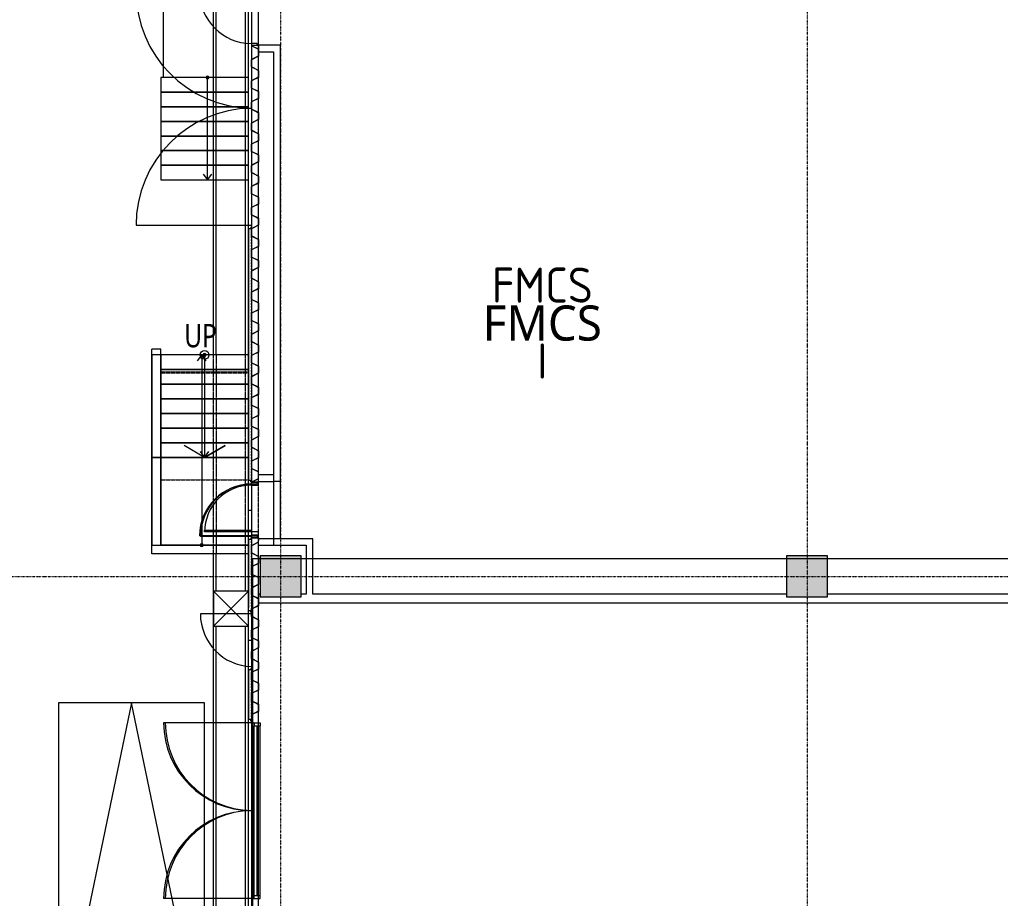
# Model space of a CAD drawing. Extents: x -76427 to 292734, y -42117 to 131250.
# Drawn here: x -4463 to 12304, y 9500 to 24513 of the extents above; entities that cross this region are included whole.
import ezdxf
from ezdxf.enums import TextEntityAlignment as Align

# ---------------------------------------------------------------- set-up
doc = ezdxf.new("R2010")
doc.units = 0
doc.header["$LTSCALE"] = 10
for name, pattern in [('H12PL1$0$DOTK1', [0.01, 0.005, -0.005]), ('H12PL1$0$HIDDEN', [0.4, 0.3, -0.1]), ('H12PL1$0$JJP_三點線', [0.9, 0.3, -0.15, 0, -0.15, 0, -0.15, 0, -0.15]), ('H12PL1$0$JJP_虛線(退縮線、投影線、地下室範圍、非屬本工程、圖面分區)', [0.45, 0.3, -0.15]), ('XFM7P10ICA$0$H12PL1$0$HIDDEN', [0.4, 0.3, -0.1]), ('XFM7P10ICA$0$H12PL1$0$JJP_三點線', [0.9, 0.3, -0.15, 0, -0.15, 0, -0.15, 0, -0.15]), ('XFM7P10ICA$0$H12PL1$0$JJP_虛線(退縮線、投影線、地下室範圍、非屬本工程、圖面分區)', [0.45, 0.3, -0.15])]:
    doc.linetypes.add(name, pattern=pattern)
for name, color, linetype in [('H12PL1$0$A-STRS', 252, 'Continuous'), ('H12PL1$0$A-TEXT', 252, 'Continuous'), ('H12PL1$0$A-WALL-EX', 252, 'Continuous'), ('H12PL1$0$A-WALL-IN', 252, 'Continuous'), ('H12PL1$0$A-ZONE', 252, 'Continuous'), ('H12PL1$0$Door', 252, 'Continuous'), ('H12PL1$0$L10_14_HYOKI', 252, 'Continuous'), ('H12PL1$0$L10_14_PKG', 252, 'Continuous'), ('H12PL1$0$L10_14_SIAGE2', 252, 'Continuous'), ('H12PL1$0$L10_14_SUGATA3', 252, 'Continuous'), ('H12PL1$0$L10_14_SUGATA4', 252, 'Continuous'), ('H12PL1$0$L10_14_SUGATAD', 252, 'Continuous'), ('H12PL1$0$L10_14_TATEGU1', 252, 'Continuous'), ('H12PL1$0$L10_14_TATEGU3', 252, 'Continuous'), ('H12PL1$0$S-COL', 252, 'Continuous'), ('H12PL1$0$S-GRID', 252, 'Continuous'), ('H12PL1$0$S-SLAB-SHOW', 252, 'Continuous'), ('H12PL1$0$Window', 252, 'Continuous'), ('XFM7P10ICA$0$H12PL1$0$A-STRS', 252, 'Continuous'), ('XFM7P10ICA$0$H12PL1$0$A-TEXT-修改說明', 252, 'Continuous'), ('XFM7P10ICA$0$H12PL1$0$A-WALL-EX', 252, 'Continuous'), ('XFM7P10ICA$0$H12PL1$0$A-WALL-IN', 252, 'Continuous'), ('XFM7P10ICA$0$H12PL1$0$A-ZONE', 252, 'Continuous'), ('XFM7P10ICA$0$H12PL1$0$Door', 252, 'Continuous'), ('XFM7P10ICA$0$H12PL1$0$Hattch', 252, 'Continuous'), ('XFM7P10ICA$0$H12PL1$0$L-ROAD', 252, 'Continuous'), ('XFM7P10ICA$0$H12PL1$0$S-COL', 252, 'Continuous'), ('XFM7P10ICA$0$H12PL1$0$S-FNDN', 252, 'Continuous'), ('XFM7P10ICA$0$H12PL1$0$S-GRID', 252, 'Continuous'), ('XFM7P10ICA$0$H12PL1$0$Window', 252, 'Continuous')]:
    doc.layers.add(name, color=color, linetype=linetype)
doc.styles.add('H12PL1$0$Standard', font='', dxfattribs={"width": 0.8})
doc.styles.add('XFM7P10ICA$0$H12PL1$0$Standard', font='isocp.shx', dxfattribs={"bigfont": 'chineset.shx'})
doc.styles.get('H12PL1$0$Standard').set_extended_font_data('Microsoft JhengHei')

# ---------------------------------------------------------------- blocks, each defined once
blk = doc.blocks.new('XFM7P10ICA$0$H12PL1')
at = {"layer": 'XFM7P10ICA$0$H12PL1$0$Hattch', "linetype": 'Continuous', "lineweight": 0}
for points in [[(-350, 14650), (350, 14650), (350, 15350), (-350, 15350)], [(8650, 14650), (9350, 14650), (9350, 15350), (8650, 15350)]]:
    blk.add_hatch(color=256, dxfattribs=at).paths.add_polyline_path(points)
at = {"layer": 'XFM7P10ICA$0$H12PL1$0$A-STRS', "lineweight": 0}
for p, q in [((-550, 23524.5), (-2050, 23524.5)), ((-2050, 23524.5), (-2050, 21774.5)), ((-550, 23524.5), (-2050, 23524.5)), ((-2050, 23524.5), (-2050, 23274.5)), ((-1250, 23274.5), (-1250, 23524.5)), ((-550, 21774.5), (-550, 23524.5)), ((-550, 23274.5), (-550, 23524.5)), ((-550, 23274.5), (-2050, 23274.5)), ((-2050, 23274.5), (-2050, 23024.5)), ((-2050, 23274.5), (-550, 23274.5)), ((-1250, 22024.5), (-1250, 23274.5)), ((-550, 23024.5), (-550, 23274.5)), ((-550, 23024.5), (-2050, 23024.5)), ((-2050, 23024.5), (-2050, 22774.5)), ((-2050, 23024.5), (-550, 23024.5)), ((-550, 22774.5), (-550, 23024.5)), ((-550, 22774.5), (-2050, 22774.5)), ((-2050, 22774.5), (-2050, 22524.5)), ((-2050, 22774.5), (-550, 22774.5)), ((-550, 22524.5), (-550, 22774.5)), ((-550, 22524.5), (-2050, 22524.5)), ((-2050, 22524.5), (-2050, 22274.5)), ((-2050, 22524.5), (-550, 22524.5)), ((-550, 22274.5), (-550, 22524.5)), ((-550, 22274.5), (-2050, 22274.5)), ((-2050, 22274.5), (-2050, 22024.5)), ((-2050, 22274.5), (-550, 22274.5)), ((-550, 22024.5), (-550, 22274.5)), ((-550, 22024.5), (-2050, 22024.5)), ((-2050, 22024.5), (-2050, 21774.5)), ((-2050, 22024.5), (-550, 22024.5)), ((-1250, 21774.5), (-1250, 22024.5)), ((-550, 21774.5), (-550, 22024.5)), ((-1325, 21874.5), (-1250, 21774.5)), ((-1250, 21774.5), (-1175, 21874.5)), ((-2050, 21774.5), (-550, 21774.5)), ((-2050, 21774.5), (-550, 21774.5)), ((-2200, 18785), (-2200, 17035)), ((-2050, 18785), (-2200, 18785)), ((-2050, 17035), (-2050, 18785)), ((-550, 18785), (-2050, 18785)), ((-2050, 18785), (-2050, 17035)), ((-550, 18785), (-2050, 18785)), ((-2050, 18785), (-2050, 18535)), ((-1350, 18785), (-1425, 18685)), ((-1350, 18785), (-1350, 18535)), ((-1275, 18685), (-1350, 18785)), ((-550, 17035), (-550, 18785)), ((-550, 18535), (-550, 18785)), ((-2050, 18535), (-550, 18535)), ((-550, 18535), (-2050, 18535)), ((-2050, 18535), (-2050, 18285)), ((-1350, 18535), (-1350, 17035)), ((-550, 18285), (-550, 18535)), ((-2050, 18285), (-550, 18285)), ((-550, 18285), (-2050, 18285)), ((-2050, 18285), (-2050, 18035)), ((-550, 18035), (-550, 18285)), ((-2050, 18035), (-550, 18035)), ((-550, 18035), (-2050, 18035)), ((-2050, 18035), (-2050, 17785)), ((-550, 17785), (-550, 18035)), ((-2050, 17785), (-550, 17785)), ((-550, 17785), (-2050, 17785)), ((-2050, 17785), (-2050, 17535)), ((-550, 17535), (-550, 17785)), ((-2050, 17535), (-550, 17535)), ((-550, 17535), (-2050, 17535)), ((-2050, 17535), (-2050, 17285)), ((-550, 17285), (-550, 17535)), ((-2050, 17285), (-550, 17285)), ((-550, 17285), (-2050, 17285)), ((-2050, 17285), (-2050, 17035)), ((-550, 17035), (-550, 17285)), ((-2200, 17035), (-2050, 17035)), ((-2200, 17035), (-2200, 15535)), ((-2050, 17035), (-2200, 17035)), ((-2050, 15535), (-2050, 17035)), ((-2050, 17035), (-2050, 16652.66)), ((-2050, 17035), (-550, 17035)), ((-550, 17035), (-2050, 17035)), ((-2050, 17035), (-2050, 15535)), ((-1350, 17035), (-1350, 15535)), ((-550, 16652.66), (-550, 17035)), ((-550, 15535), (-550, 17035)), ((-2200, 15535), (-2050, 15535)), ((-2050, 15535), (-550, 15535))]:
    blk.add_line(p, q, dxfattribs=at)
at = {"layer": 'XFM7P10ICA$0$H12PL1$0$A-STRS', "linetype": 'XFM7P10ICA$0$H12PL1$0$JJP_虛線(退縮線、投影線、地下室範圍、非屬本工程、圖面分區)', "lineweight": 0}
for p, q in [((-2050, 18476.19), (-550, 18476.19)), ((-2050, 16652.66), (-550, 16652.66))]:
    blk.add_line(p, q, dxfattribs=at)
at = {"layer": 'XFM7P10ICA$0$H12PL1$0$A-STRS', "lineweight": 0, "flags": 128}
for points in [[(-1275, 23524.5, 1), (-1225, 23524.5, 1)], [(-1325, 15535, 1), (-1375, 15535, 1)]]:
    blk.add_lwpolyline(points, format="xyb", close=True, dxfattribs=at)
at = {"layer": 'XFM7P10ICA$0$H12PL1$0$A-TEXT-修改說明', "lineweight": 0}
blk.add_lwpolyline([(-2000, 23524.5), (-2000, 25024.5), (-500, 25024.5)], dxfattribs=at)
at = {"layer": 'XFM7P10ICA$0$H12PL1$0$A-WALL-EX', "linetype": 'XFM7P10ICA$0$H12PL1$0$JJP_虛線(退縮線、投影線、地下室範圍、非屬本工程、圖面分區)', "lineweight": 0}
blk.add_line((-500, 82879.97), (-500, -2529.97), dxfattribs=at)
at = {"layer": 'XFM7P10ICA$0$H12PL1$0$A-WALL-EX', "lineweight": 0}
for p, q in [((-500, 24074.5), (-500, 24031.5)), ((-500, 24074.5), (-400, 24074.5)), ((-400, 24074.5), (-380, 24074.5)), ((-380, 24074.5), (-380, 24031.5)), ((-500, 16610), (-500, 16653)), ((-500, 16610), (-400, 16610)), ((-400, 16610), (-380, 16610)), ((-380, 16610), (-380, 16653)), ((-500, 15660), (-500, 15617)), ((-500, 15660), (-400, 15660)), ((-400, 15660), (-380, 15660)), ((-380, 15660), (-380, 15617)), ((-500, 12500), (-500, 9500)), ((-380, 9500), (-380, 12500))]:
    blk.add_line(p, q, dxfattribs=at)
at = {"layer": 'XFM7P10ICA$0$H12PL1$0$A-WALL-EX', "linetype": 'XFM7P10ICA$0$H12PL1$0$JJP_虛線(退縮線、投影線、地下室範圍、非屬本工程、圖面分區)', "lineweight": 0, "flags": 128}
for points in [[(-500.03, 83000), (-500.03, -2650)], [(-380, -2529.97), (-380, 82879.97)]]:
    blk.add_lwpolyline(points, dxfattribs=at)
at = {"layer": 'XFM7P10ICA$0$H12PL1$0$A-WALL-EX', "lineweight": 0, "flags": 128}
for points in [[(-500, 24074.5), (-500, 16610)], [(-380, 16610), (-380, 24074.5)], [(-500, 15660), (-500, 12500)], [(-380, 12500), (-380, 15660)], [(-380, -380), (-380, 9500)]]:
    blk.add_lwpolyline(points, dxfattribs=at)
at = {"layer": 'XFM7P10ICA$0$H12PL1$0$A-WALL-IN', "lineweight": 0}
blk.add_line((-380, 24074.5), (-380, 23961.5), dxfattribs=at)
at = {"layer": 'XFM7P10ICA$0$H12PL1$0$A-WALL-IN', "lineweight": 0, "flags": 128}
for points in [[(-125, 24074.5), (-380, 24074.5)], [(0, 24074.5), (-125, 24074.5)], [(0, 15645), (0, 24074.5)], [(-380, 23961.5), (-125, 23961.5)], [(-125, 23961.5), (-125, 15532)], [(437.5, 15645), (0, 15645)], [(550.5, 15532), (550.5, 15645)], [(-125, 15532), (0, 15532)], [(0, 15532), (437.5, 15532)], [(437.5, 15532), (437.5, 14700)], [(550.5, 14700), (550.5, 15532)], [(-350, 14700), (-380.5, 14700)], [(-380.5, 14700), (-380.5, 14550)], [(437.5, 14700), (350, 14700)], [(8650, 14700), (550.5, 14700)], [(17650, 14700), (9350, 14700)], [(-380.5, 14550), (18300, 14550)]]:
    blk.add_lwpolyline(points, dxfattribs=at)
at = {"layer": 'XFM7P10ICA$0$H12PL1$0$Door', "lineweight": 0}
for p, q in [((-400, 24106.5), (-500, 24106.5)), ((-500, 24106.5), (-500, 24074.5)), ((-500, 24074.5), (-400, 24074.5)), ((-500, 24074.5), (-400, 24074.5)), ((-500, 24074.5), (-400, 24074.5)), ((-500, 24074.5), (-500, 24031.5)), ((-500, 24074.5), (-500, 24031.5)), ((-400, 24074.5), (-400, 24106.5)), ((-400, 24074.5), (-380, 24074.5)), ((-400, 24074.5), (-380, 24074.5)), ((-380, 24074.5), (-380, 24031.5)), ((-380, 24074.5), (-380, 24031.5)), ((-500, 16610), (-500, 16653)), ((-500, 16610), (-500, 16653)), ((-500, 16578), (-500, 16610)), ((-500, 16610), (-400, 16610)), ((-500, 16610), (-400, 16610)), ((-500, 16610), (-400, 16610)), ((-400, 16610), (-400, 16578)), ((-400, 16610), (-380, 16610)), ((-400, 16610), (-380, 16610)), ((-380, 16610), (-380, 16653)), ((-380, 16610), (-380, 16653)), ((-400, 16578), (-500, 16578)), ((-500, 15692), (-1386, 15692)), ((-500, 15660), (-500, 15692)), ((-500, 15692), (-400, 15692)), ((-400, 15660), (-500, 15660)), ((-500, 15660), (-400, 15660)), ((-500, 15660), (-400, 15660)), ((-500, 15660), (-500, 15617)), ((-500, 15660), (-500, 15617)), ((-400, 15692), (-400, 15660)), ((-400, 15660), (-380, 15660)), ((-400, 15660), (-380, 15660)), ((-380, 15660), (-380, 15617)), ((-380, 15660), (-380, 15617)), ((-500, 12500), (-2000, 12500)), ((-500, 12500), (-385, 12500)), ((-500, 12500), (-385, 12500)), ((-385, 12500), (-380, 12500)), ((-500, 9500), (-2000, 9500)), ((-500, 9500), (-385, 9500)), ((-500, 9500), (-385, 9500)), ((-385, 9500), (-380, 9500))]:
    blk.add_line(p, q, dxfattribs=at)
for centre, radius, start, end in [((-500, 24992.5), 886, 180, 270), ((-500, 15692), 886, 90, 180), ((-500, 12500), 1500, 180, 270), ((-500, 9500), 1500, 90, 180)]:
    blk.add_arc(centre, radius, start, end, dxfattribs=at)
at = {"layer": 'XFM7P10ICA$0$H12PL1$0$Hattch', "lineweight": 0}
for p, q in [((-381.68, 24006.65), (-500, 24065.81)), ((-498.32, 24074.5), (-498.32, 24066.85)), ((-380, 24007.69), (-498.32, 24066.85)), ((-381.68, 24006.65), (-381.68, 23888.73)), ((-380, 24007.69), (-380, 23887.69)), ((-381.68, 23888.73), (-500, 23829.57)), ((-500, 23704.77), (-500, 23828.53)), ((-380, 23887.69), (-498.32, 23828.53)), ((-498.32, 23827.49), (-498.32, 23705.81)), ((-381.68, 23645.61), (-500, 23704.77)), ((-380, 23646.65), (-498.32, 23705.81)), ((-381.68, 23645.61), (-381.68, 23527.69)), ((-380, 23646.65), (-380, 23526.65)), ((-381.68, 23527.69), (-500, 23468.53)), ((-380, 23526.65), (-498.32, 23467.49)), ((-500, 23343.73), (-500, 23467.49)), ((-381.68, 23284.57), (-500, 23343.73)), ((-498.32, 23466.45), (-498.32, 23344.77)), ((-380, 23285.61), (-498.32, 23344.77)), ((-381.68, 23166.65), (-500, 23107.49)), ((-380, 23165.61), (-498.32, 23106.45)), ((-381.68, 23284.57), (-381.68, 23166.65)), ((-380, 23285.61), (-380, 23165.61)), ((-500, 22982.69), (-500, 23106.45)), ((-381.68, 22923.53), (-500, 22982.69)), ((-498.32, 23105.41), (-498.32, 22983.73)), ((-380, 22924.57), (-498.32, 22983.73)), ((-381.68, 22805.61), (-500, 22746.45)), ((-380, 22804.57), (-498.32, 22745.41)), ((-381.68, 22923.53), (-381.68, 22805.61)), ((-380, 22924.57), (-380, 22804.57)), ((-500, 22621.66), (-500, 22745.41)), ((-498.32, 22744.37), (-498.32, 22622.69)), ((-381.68, 22562.5), (-500, 22621.66)), ((-380, 22563.53), (-498.32, 22622.69)), ((-381.68, 22562.5), (-381.68, 22444.57)), ((-380, 22563.53), (-380, 22443.53)), ((-381.68, 22444.57), (-500, 22385.41)), ((-500, 22260.62), (-500, 22384.37)), ((-380, 22443.53), (-498.32, 22384.37)), ((-498.32, 22383.34), (-498.32, 22261.66)), ((-381.68, 22201.46), (-500, 22260.62)), ((-380, 22202.5), (-498.32, 22261.66)), ((-381.68, 22201.46), (-381.68, 22083.53)), ((-380, 22202.5), (-380, 22082.5)), ((-381.68, 22083.53), (-500, 22024.37)), ((-500, 21899.58), (-500, 22023.34)), ((-380, 22082.5), (-498.32, 22023.34)), ((-498.32, 22022.3), (-498.32, 21900.62)), ((-381.68, 21840.42), (-500, 21899.58)), ((-380, 21841.46), (-498.32, 21900.62)), ((-381.68, 21840.42), (-381.68, 21722.5)), ((-380, 21841.46), (-380, 21721.46)), ((-381.68, 21722.5), (-500, 21663.34)), ((-500, 21538.54), (-500, 21662.3)), ((-380, 21721.46), (-498.32, 21662.3)), ((-498.32, 21661.26), (-498.32, 21539.58)), ((-381.68, 21479.38), (-500, 21538.54)), ((-380, 21480.42), (-498.32, 21539.58)), ((-381.68, 21479.38), (-381.68, 21361.46)), ((-380, 21480.42), (-380, 21360.42)), ((-381.68, 21361.46), (-500, 21302.3)), ((-500, 21177.5), (-500, 21301.26)), ((-380, 21360.42), (-498.32, 21301.26)), ((-498.32, 21300.22), (-498.32, 21178.54)), ((-381.68, 21118.34), (-500, 21177.5)), ((-380, 21119.38), (-498.32, 21178.54)), ((-381.68, 21000.42), (-500, 20941.26)), ((-380, 20999.38), (-498.32, 20940.22)), ((-381.68, 21118.34), (-381.68, 21000.42)), ((-380, 21119.38), (-380, 20999.38)), ((-500, 20816.46), (-500, 20940.22)), ((-381.68, 20757.3), (-500, 20816.46)), ((-498.32, 20939.18), (-498.32, 20817.5)), ((-380, 20758.34), (-498.32, 20817.5)), ((-381.68, 20639.38), (-500, 20580.22)), ((-380, 20638.34), (-498.32, 20579.18)), ((-381.68, 20757.3), (-381.68, 20639.38)), ((-380, 20758.34), (-380, 20638.34)), ((-500, 20455.43), (-500, 20579.18)), ((-498.32, 20578.14), (-498.32, 20456.46)), ((-380, 20397.3), (-498.32, 20456.46)), ((-381.68, 20396.27), (-500, 20455.43)), ((-381.68, 20396.27), (-381.68, 20278.34)), ((-380, 20397.3), (-380, 20277.3)), ((-381.68, 20278.34), (-500, 20219.18)), ((-500, 20094.39), (-500, 20218.14)), ((-380, 20277.3), (-498.32, 20218.14)), ((-498.32, 20217.11), (-498.32, 20095.43)), ((-381.68, 20035.23), (-500, 20094.39)), ((-380, 20036.27), (-498.32, 20095.43)), ((-381.68, 20035.23), (-381.68, 19917.3)), ((-380, 20036.27), (-380, 19916.27)), ((-381.68, 19917.3), (-500, 19858.14)), ((-500, 19733.35), (-500, 19857.11)), ((-380, 19916.27), (-498.32, 19857.11)), ((-498.32, 19856.07), (-498.32, 19734.39)), ((-381.68, 19674.19), (-500, 19733.35)), ((-380, 19675.23), (-498.32, 19734.39)), ((-381.68, 19674.19), (-381.68, 19556.27)), ((-380, 19675.23), (-380, 19555.23)), ((-381.68, 19556.27), (-500, 19497.11)), ((-500, 19372.31), (-500, 19496.07)), ((-380, 19555.23), (-498.32, 19496.07)), ((-498.32, 19495.03), (-498.32, 19373.35)), ((-381.68, 19313.15), (-500, 19372.31)), ((-380, 19314.19), (-498.32, 19373.35)), ((-381.68, 19313.15), (-381.68, 19195.23)), ((-380, 19314.19), (-380, 19194.19)), ((-381.68, 19195.23), (-500, 19136.07)), ((-500, 19011.27), (-500, 19135.03)), ((-380, 19194.19), (-498.32, 19135.03)), ((-498.32, 19133.99), (-498.32, 19012.31)), ((-381.68, 18952.11), (-500, 19011.27)), ((-380, 18953.15), (-498.32, 19012.31)), ((-381.68, 18952.11), (-381.68, 18834.19)), ((-380, 18953.15), (-380, 18833.15)), ((-381.68, 18834.19), (-500, 18775.03)), ((-380, 18833.15), (-498.32, 18773.99)), ((-500, 18650.23), (-500, 18773.99)), ((-381.68, 18591.07), (-500, 18650.23)), ((-498.32, 18772.95), (-498.32, 18651.27)), ((-380, 18592.11), (-498.32, 18651.27)), ((-381.68, 18473.15), (-500, 18413.99)), ((-380, 18472.11), (-498.32, 18412.95)), ((-381.68, 18591.07), (-381.68, 18473.15)), ((-380, 18592.11), (-380, 18472.11)), ((-500, 18289.2), (-500, 18412.95)), ((-381.68, 18230.04), (-500, 18289.2)), ((-498.32, 18411.91), (-498.32, 18290.23)), ((-380, 18231.07), (-498.32, 18290.23)), ((-381.68, 18112.11), (-500, 18052.95)), ((-380, 18111.07), (-498.32, 18051.91)), ((-381.68, 18230.04), (-381.68, 18112.11)), ((-380, 18231.07), (-380, 18111.07)), ((-500, 17928.16), (-500, 18051.91)), ((-498.32, 18050.88), (-498.32, 17929.2)), ((-381.68, 17869), (-500, 17928.16)), ((-380, 17870.04), (-498.32, 17929.2)), ((-381.68, 17869), (-381.68, 17751.07)), ((-380, 17870.04), (-380, 17750.04)), ((-381.68, 17751.07), (-500, 17691.91)), ((-500, 17567.12), (-500, 17690.88)), ((-380, 17750.04), (-498.32, 17690.88)), ((-498.32, 17689.84), (-498.32, 17568.16)), ((-381.68, 17507.96), (-500, 17567.12)), ((-380, 17509), (-498.32, 17568.16)), ((-381.68, 17507.96), (-381.68, 17390.04)), ((-380, 17509), (-380, 17389)), ((-381.68, 17390.04), (-500, 17330.88)), ((-500, 17206.08), (-500, 17329.84)), ((-380, 17389), (-498.32, 17329.84)), ((-498.32, 17328.8), (-498.32, 17207.12)), ((-381.68, 17146.92), (-500, 17206.08)), ((-380, 17147.96), (-498.32, 17207.12)), ((-381.68, 17146.92), (-381.68, 17029)), ((-380, 17147.96), (-380, 17027.96)), ((-381.68, 17029), (-500, 16969.84)), ((-380, 17027.96), (-498.32, 16968.8)), ((-498.32, 16967.76), (-498.32, 16846.08)), ((-381.68, 16785.88), (-500, 16845.04)), ((-380, 16786.92), (-498.32, 16846.08)), ((-381.68, 16785.88), (-381.68, 16667.96)), ((-381.68, 16667.96), (-497.6, 16610)), ((-380, 16666.92), (-493.84, 16610)), ((-381.68, 15660), (-381.68, 15584.85)), ((-381.68, 15584.85), (-500, 15525.69)), ((-500, 15400.89), (-500, 15524.65)), ((-380, 15583.81), (-498.32, 15524.65)), ((-498.32, 15523.61), (-498.32, 15401.93)), ((-381.68, 15341.73), (-500, 15400.89)), ((-380, 15342.77), (-498.32, 15401.93)), ((-381.68, 15341.73), (-381.68, 15223.81)), ((-380, 15342.77), (-380, 15222.77)), ((-381.68, 15223.81), (-500, 15164.65)), ((-500, 15039.85), (-500, 15163.61)), ((-380, 15222.77), (-498.32, 15163.61)), ((-498.32, 15162.57), (-498.32, 15040.89)), ((-381.68, 14980.69), (-500, 15039.85)), ((-380, 14981.73), (-498.32, 15040.89)), ((-381.68, 14980.69), (-381.68, 14862.77)), ((-380, 14981.73), (-380, 14861.73)), ((-381.68, 14862.77), (-500, 14803.61)), ((-500, 14678.81), (-500, 14802.57)), ((-380, 14861.73), (-498.32, 14802.57)), ((-498.32, 14801.53), (-498.32, 14679.85)), ((-381.68, 14619.65), (-500, 14678.81)), ((-380, 14620.69), (-498.32, 14679.85)), ((-381.68, 14619.65), (-381.68, 14501.73)), ((-380, 14620.69), (-380, 14500.69)), ((-381.68, 14501.73), (-500, 14442.57)), ((-500, 14317.78), (-500, 14441.53)), ((-380, 14500.69), (-498.32, 14441.53)), ((-498.32, 14440.49), (-498.32, 14318.81)), ((-381.68, 14258.62), (-500, 14317.78)), ((-380, 14259.65), (-498.32, 14318.81)), ((-381.68, 14258.62), (-381.68, 14140.69)), ((-380, 14259.65), (-380, 14139.65)), ((-381.68, 14140.69), (-500, 14081.53)), ((-380, 14139.65), (-498.32, 14080.49)), ((-500, 13956.74), (-500, 14080.49)), ((-381.68, 13897.58), (-500, 13956.74)), ((-498.32, 14079.46), (-498.32, 13957.78)), ((-380, 13898.62), (-498.32, 13957.78)), ((-381.68, 13779.65), (-500, 13720.49)), ((-380, 13778.62), (-498.32, 13719.46)), ((-381.68, 13897.58), (-381.68, 13779.65)), ((-380, 13898.62), (-380, 13778.62)), ((-500, 13595.7), (-500, 13719.46)), ((-381.68, 13536.54), (-500, 13595.7)), ((-498.32, 13718.42), (-498.32, 13596.74)), ((-380, 13537.58), (-498.32, 13596.74)), ((-381.68, 13418.62), (-500, 13359.46)), ((-380, 13417.58), (-498.32, 13358.42)), ((-381.68, 13536.54), (-381.68, 13418.62)), ((-380, 13537.58), (-380, 13417.58)), ((-500, 13234.66), (-500, 13358.42)), ((-498.32, 13357.38), (-498.32, 13235.7)), ((-381.68, 13175.5), (-500, 13234.66)), ((-380, 13176.54), (-498.32, 13235.7)), ((-381.68, 13175.5), (-381.68, 13057.58)), ((-380, 13176.54), (-380, 13056.54)), ((-381.68, 13057.58), (-500, 12998.42)), ((-500, 12873.62), (-500, 12997.38)), ((-380, 13056.54), (-498.32, 12997.38)), ((-498.32, 12996.34), (-498.32, 12874.66)), ((-381.68, 12814.46), (-500, 12873.62)), ((-380, 12815.5), (-498.32, 12874.66)), ((-381.68, 12814.46), (-381.68, 12696.54)), ((-380, 12815.5), (-380, 12695.5)), ((-381.68, 12696.54), (-500, 12637.38)), ((-380, 12695.5), (-498.32, 12636.34)), ((-498.32, 12635.3), (-498.32, 12513.62)), ((-474.83, 12500), (-500, 12512.58)), ((-471.08, 12500), (-498.32, 12513.62)), ((-381.68, 9500), (-381.68, 9447.19))]:
    blk.add_line(p, q, dxfattribs=at)
at = {"layer": 'XFM7P10ICA$0$H12PL1$0$L-ROAD', "lineweight": 0, "flags": 128}
blk.add_lwpolyline([(250600, 106000), (18950, 106000, -0.41421356), (17450, 107500), (2450, 107500.37), (-15800, 107500.37), (-15800, 340), (-550, 340), (-550, 83050), (17450, 83050), (17450, 91750), (18050, 91750), (18050, 90550), (68100, 90550), (68100, 93810), (77100, 93810), (77100, 90550), (77400, 90550), (77400, 99500), (127200, 99500), (127200, 90500), (151200, 90500)], format="xyb", dxfattribs=at)
at = {"layer": 'XFM7P10ICA$0$H12PL1$0$S-COL', "lineweight": 0, "flags": 128}
for points in [[(-350, 14650), (350, 14650), (350, 15350), (-350, 15350)], [(8650, 14650), (9350, 14650), (9350, 15350), (8650, 15350)]]:
    blk.add_lwpolyline(points, close=True, dxfattribs=at)
at = {"layer": 'XFM7P10ICA$0$H12PL1$0$S-FNDN', "lineweight": 0, "flags": 128}
blk.add_lwpolyline([(17700, 15300), (-480.5, 15300), (-480.5, -500), (93900, -500), (93900, 74700), (17700, 74700)], close=True, dxfattribs=at)
at = {"layer": 'XFM7P10ICA$0$H12PL1$0$S-GRID', "linetype": 'XFM7P10ICA$0$H12PL1$0$JJP_三點線', "lineweight": 0}
for p, q in [((0, 128250), (0, -28000)), ((9000, 128250), (9000, -28000)), ((-29000, 15000), (289600, 15000))]:
    blk.add_line(p, q, dxfattribs=at)
at = {"layer": 'XFM7P10ICA$0$H12PL1$0$Window', "lineweight": 0}
for p, q in [((-450, 12500), (-350, 12500)), ((-450, 12500), (-450, 12450)), ((-450, 9550), (-450, 12450)), ((-450, 12450), (-350, 12450)), ((-350, 12500), (-350, 12450)), ((-350, 9550), (-350, 12450)), ((-450, 9550), (-350, 9550)), ((-450, 9500), (-450, 9550)), ((-450, 9500), (-350, 9500)), ((-350, 9500), (-350, 9550))]:
    blk.add_line(p, q, dxfattribs=at)
at = {"layer": 'XFM7P10ICA$0$H12PL1$0$Window', "linetype": 'XFM7P10ICA$0$H12PL1$0$HIDDEN', "lineweight": 0}
blk.add_line((-400, 9550), (-400, 12450), dxfattribs=at)
at = {"layer": 'XFM7P10ICA$0$H12PL1$0$A-ZONE', "style": 'XFM7P10ICA$0$H12PL1$0$Standard'}
for s, p in [('FMCS', (4472.85, 20278.17)), ('I', (4472.85, 18980.87))]:
    blk.add_text(s, height=600, dxfattribs=at).set_placement(p, align=Align.TOP_CENTER)
blk = doc.blocks.new('XFM7P10ICA')
blk.add_blockref('XFM7P10ICA$0$H12PL1', (0, 0))
blk = doc.blocks.new('H12PL1')
at = {"layer": 'H12PL1$0$A-STRS', "lineweight": 0}
for p, q in [((-2200, 18785), (-2200, 17035)), ((-2050, 18785), (-2200, 18785)), ((-2050, 17035), (-2050, 18785)), ((-2050, 18785), (-2050, 17035)), ((-550, 18785), (-2050, 18785)), ((-550, 18785), (-2050, 18785)), ((-2050, 18785), (-2050, 18535)), ((-1300, 18785), (-1300, 18535)), ((-550, 17035), (-550, 18785)), ((-550, 18535), (-550, 18785)), ((-2050, 18535), (-550, 18535)), ((-550, 18535), (-2050, 18535)), ((-2050, 18535), (-2050, 18285)), ((-1300, 18535), (-1300, 17285)), ((-550, 18285), (-550, 18535)), ((-2050, 18285), (-550, 18285)), ((-550, 18285), (-2050, 18285)), ((-2050, 18285), (-2050, 18035)), ((-550, 18035), (-550, 18285)), ((-2050, 18035), (-550, 18035)), ((-550, 18035), (-2050, 18035)), ((-2050, 18035), (-2050, 17785)), ((-550, 17785), (-550, 18035)), ((-2050, 17785), (-550, 17785)), ((-550, 17785), (-2050, 17785)), ((-2050, 17785), (-2050, 17535)), ((-550, 17535), (-550, 17785)), ((-2050, 17535), (-550, 17535)), ((-550, 17535), (-2050, 17535)), ((-2050, 17535), (-2050, 17285)), ((-550, 17285), (-550, 17535)), ((-2050, 17285), (-550, 17285)), ((-550, 17285), (-2050, 17285)), ((-2050, 17285), (-2050, 17035)), ((-1300, 17285), (-1300, 17035)), ((-550, 17035), (-550, 17285)), ((-1375, 17135), (-1300, 17035)), ((-1300, 17035), (-1225, 17135)), ((-2200, 17035), (-2050, 17035)), ((-2050, 17035), (-550, 17035)), ((-2050, 17035), (-550, 17035))]:
    blk.add_line(p, q, dxfattribs=at)
at = {"layer": 'H12PL1$0$A-STRS', "linetype": 'H12PL1$0$JJP_虛線(退縮線、投影線、地下室範圍、非屬本工程、圖面分區)', "lineweight": 0}
blk.add_line((-2050, 18495.61), (-550, 18495.61), dxfattribs=at)
at = {"layer": 'H12PL1$0$A-STRS', "lineweight": 0, "flags": 128}
blk.add_lwpolyline([(-1325, 18785, 1), (-1275, 18785, 1)], format="xyb", close=True, dxfattribs=at)
at = {"layer": 'H12PL1$0$A-WALL-EX', "linetype": 'H12PL1$0$JJP_虛線(退縮線、投影線、地下室範圍、非屬本工程、圖面分區)', "lineweight": 0}
blk.add_line((-500, 82879.97), (-500, -2529.97), dxfattribs=at)
at = {"layer": 'H12PL1$0$A-WALL-EX', "lineweight": 0}
for p, q in [((-500, 16610), (-380, 16610)), ((-500, 15710), (-380, 15710)), ((-500, 12500), (-500, 9500)), ((-380, 9500), (-380, 12500))]:
    blk.add_line(p, q, dxfattribs=at)
at = {"layer": 'H12PL1$0$A-WALL-EX', "linetype": 'H12PL1$0$JJP_虛線(退縮線、投影線、地下室範圍、非屬本工程、圖面分區)', "lineweight": 0, "flags": 128}
for points in [[(-500.03, 83000), (-500.03, -2650)], [(-380, -2529.97), (-380, 82879.97)]]:
    blk.add_lwpolyline(points, dxfattribs=at)
at = {"layer": 'H12PL1$0$A-WALL-EX', "lineweight": 0, "flags": 128}
for points in [[(-500, 30550), (-500, 16610)], [(-380, 16610), (-380, 30550)], [(-500, 15710), (-500, 12500)], [(-380, 12500), (-380, 15710)], [(-380, -380), (-380, 9500)]]:
    blk.add_lwpolyline(points, dxfattribs=at)
at = {"layer": 'H12PL1$0$A-WALL-IN', "lineweight": 0}
blk.add_line((-380, 24074.5), (-380, 23961.5), dxfattribs=at)
at = {"layer": 'H12PL1$0$A-WALL-IN', "lineweight": 0, "flags": 128}
for points in [[(-125, 24074.5), (-380, 24074.5)], [(0, 24074.5), (-125, 24074.5)], [(0, 16624.5), (0, 24074.5)], [(-380, 23961.5), (-125, 23961.5)], [(-125, 23961.5), (-125, 16737.5)], [(-125, 16737.5), (-380, 16737.5)], [(-380, 16624.5), (-380, 16737.5)], [(-380, 16624.5), (-125, 16624.5)], [(0, 16624.5), (-125, 16624.5)], [(437.5, 15645), (-380, 15645)], [(-380, 15532), (-380, 15645)], [(550.5, 15645), (437.5, 15645)], [(550.5, 14700), (550.5, 15645)], [(-380, 15532), (437.5, 15532)], [(437.5, 15532), (437.5, 14700)], [(-350, 14700), (-380.5, 14700)], [(-380.5, 14700), (-380.5, 14550)], [(437.5, 14700), (350, 14700)], [(8650, 14700), (550.5, 14700)], [(16600, 14700), (9350, 14700)], [(-380.5, 14550), (16600, 14550)]]:
    blk.add_lwpolyline(points, dxfattribs=at)
at = {"layer": 'H12PL1$0$Door', "lineweight": 0}
for p, q in [((-500, 16610), (-500, 16560)), ((-380, 16610), (-500, 16610)), ((-380, 16560), (-380, 16610)), ((-500, 16560), (-380, 16560)), ((-1300, 15760), (-1300, 15790)), ((-1300, 15790), (-500, 15790)), ((-500, 15790), (-500, 15760)), ((-500, 15760), (-1300, 15760)), ((-500, 15760), (-500, 15710)), ((-380, 15760), (-500, 15760)), ((-500, 15710), (-380, 15710)), ((-380, 15710), (-380, 15760)), ((-500, 12500), (-2000, 12500)), ((-500, 12500), (-385, 12500)), ((-500, 12500), (-385, 12500)), ((-385, 12500), (-380, 12500)), ((-500, 9500), (-2000, 9500)), ((-500, 9500), (-385, 9500)), ((-500, 9500), (-385, 9500)), ((-385, 9500), (-380, 9500))]:
    blk.add_line(p, q, dxfattribs=at)
for centre, radius, start, end in [((-500, 15760), 800, 90, 180), ((-500, 12500), 1500, 180, 270), ((-500, 9500), 1500, 90, 180)]:
    blk.add_arc(centre, radius, start, end, dxfattribs=at)
at = {"layer": 'H12PL1$0$L10_14_HYOKI', "lineweight": 0, "flags": 128}
blk.add_lwpolyline([(-1300, 18785), (-1300, 17035), (-950, 17235), (-1300, 17035), (-1650, 17235)], dxfattribs=at)
at = {"layer": 'H12PL1$0$L10_14_HYOKI', "lineweight": 0}
blk.add_circle((-1300, 18785), 75, dxfattribs=at)
at = {"layer": 'H12PL1$0$L10_14_PKG', "lineweight": 0, "flags": 128}
blk.add_lwpolyline([(-1300, 6840), (-2550, 12840), (-3800, 6840)], dxfattribs=at)
blk.add_lwpolyline([(-1300, 6840), (-1300, 12840), (-3800, 12840), (-3800, 6840)], close=True, dxfattribs=at)
at = {"layer": 'H12PL1$0$L10_14_SIAGE2', "lineweight": 0, "flags": 128}
for points in [[(-500, 20882.4), (-500, 20907.2)], [(-500, 20832.8), (-500, 20857.6)], [(-500, 20783.2), (-500, 20808)], [(-500, 20733.6), (-500, 20758.4)], [(-500, 20684), (-500, 20708.8)], [(-500, 20634.4), (-500, 20659.2)], [(-500, 20584.8), (-500, 20609.6)], [(-500, 20535.2), (-500, 20560)], [(-500, 20485.6), (-500, 20510.4)], [(-500, 20436), (-500, 20460.8)], [(-500, 20386.4), (-500, 20411.2)], [(-500, 20336.8), (-500, 20361.6)], [(-500, 20287.2), (-500, 20312)], [(-500, 20237.6), (-500, 20262.4)], [(-500, 20188), (-500, 20212.8)], [(-500, 20138.4), (-500, 20163.2)], [(-500, 20088.8), (-500, 20113.6)], [(-500, 20039.2), (-500, 20064)], [(-500, 19989.6), (-500, 20014.4)], [(-500, 19940), (-500, 19964.8)], [(-500, 19890.4), (-500, 19915.2)], [(-500, 19840.8), (-500, 19865.6)], [(-500, 19791.2), (-500, 19816)], [(-500, 19741.6), (-500, 19766.4)], [(-500, 19692), (-500, 19716.8)], [(-500, 19642.4), (-500, 19667.2)], [(-500, 19592.8), (-500, 19617.6)], [(-500, 19543.2), (-500, 19568)], [(-500, 19493.6), (-500, 19518.4)], [(-500, 19444), (-500, 19468.8)], [(-500, 19394.4), (-500, 19419.2)], [(-500, 19344.8), (-500, 19369.6)], [(-500, 19295.2), (-500, 19320)], [(-500, 19245.6), (-500, 19270.4)], [(-500, 19196), (-500, 19220.8)], [(-500, 19146.4), (-500, 19171.2)], [(-500, 19096.8), (-500, 19121.6)], [(-500, 19047.2), (-500, 19072)], [(-500, 18997.6), (-500, 19022.4)], [(-500, 18948), (-500, 18972.8)], [(-500, 18898.4), (-500, 18923.2)], [(-500, 18848.8), (-500, 18873.6)], [(-500, 18799.2), (-500, 18824)], [(-500, 18749.6), (-500, 18774.4)], [(-500, 18700), (-500, 18724.8)], [(-500, 18650.4), (-500, 18675.2)], [(-500, 18600.8), (-500, 18625.6)], [(-500, 18551.2), (-500, 18576)], [(-500, 18501.6), (-500, 18526.4)], [(-500, 18452), (-500, 18476.8)], [(-500, 18402.4), (-500, 18427.2)], [(-500, 18352.8), (-500, 18377.6)], [(-500, 18303.2), (-500, 18328)], [(-500, 18253.6), (-500, 18278.4)], [(-500, 18204), (-500, 18228.8)], [(-500, 18154.4), (-500, 18179.2)], [(-500, 18104.8), (-500, 18129.6)], [(-500, 18055.2), (-500, 18080)], [(-500, 18005.6), (-500, 18030.4)], [(-500, 17956), (-500, 17980.8)], [(-500, 17906.4), (-500, 17931.2)], [(-500, 17856.8), (-500, 17881.6)], [(-500, 17807.2), (-500, 17832)], [(-500, 17757.6), (-500, 17782.4)], [(-500, 17708), (-500, 17732.8)], [(-500, 17658.4), (-500, 17683.2)], [(-500, 17608.8), (-500, 17633.6)], [(-500, 17559.2), (-500, 17584)], [(-500, 17509.6), (-500, 17534.4)], [(-500, 17460), (-500, 17484.8)], [(-500, 17410.4), (-500, 17435.2)], [(-500, 17360.8), (-500, 17385.6)], [(-500, 17311.2), (-500, 17336)], [(-500, 17261.6), (-500, 17286.4)], [(-500, 17212), (-500, 17236.8)], [(-500, 17162.4), (-500, 17187.2)], [(-500, 17112.8), (-500, 17137.6)], [(-500, 17063.2), (-500, 17088)], [(-500, 17013.6), (-500, 17038.4)], [(-500, 16964), (-500, 16988.8)], [(-500, 16914.4), (-500, 16939.2)], [(-500, 16864.8), (-500, 16889.6)], [(-500, 16815.2), (-500, 16840)], [(-500, 16765.6), (-500, 16790.4)], [(-500, 16716), (-500, 16740.8)], [(-500, 16666.4), (-500, 16691.2)], [(-500, 15575.2), (-500, 15600)], [(-500, 15525.6), (-500, 15550.4)], [(-500, 15476), (-500, 15500.8)], [(-500, 15426.4), (-500, 15451.2)], [(-500, 15376.8), (-500, 15401.6)], [(-500, 15327.2), (-500, 15352)], [(-500, 15277.6), (-500, 15302.4)], [(-500, 15228), (-500, 15252.8)], [(-500, 15178.4), (-500, 15203.2)], [(-500, 15128.8), (-500, 15153.6)], [(-500, 15079.2), (-500, 15104)], [(-500, 15029.6), (-500, 15054.4)], [(-500, 14980), (-500, 15004.8)], [(-500, 14930.4), (-500, 14955.2)], [(-500, 14880.8), (-500, 14905.6)], [(-500, 14831.2), (-500, 14856)], [(-500, 14781.6), (-500, 14806.4)], [(-500, 14732), (-500, 14756.8)], [(-500, 14682.4), (-500, 14707.2)], [(-500, 14632.8), (-500, 14657.6)], [(-500, 14583.2), (-500, 14608)], [(-500, 14533.6), (-500, 14558.4)], [(-500, 14484), (-500, 14508.8)], [(-500, 14434.4), (-500, 14459.2)], [(-500, 13343.2), (-500, 13368)], [(-500, 13293.6), (-500, 13318.4)], [(-500, 13244), (-500, 13268.8)], [(-500, 13194.4), (-500, 13219.2)], [(-500, 13144.8), (-500, 13169.6)], [(-500, 13095.2), (-500, 13120)], [(-500, 13045.6), (-500, 13070.4)], [(-500, 12996), (-500, 13020.8)], [(-500, 12946.4), (-500, 12971.2)], [(-500, 12896.8), (-500, 12921.6)], [(-500, 12847.2), (-500, 12872)], [(-500, 12797.6), (-500, 12822.4)], [(-500, 12748), (-500, 12772.8)], [(-500, 12698.4), (-500, 12723.2)], [(-500, 12648.8), (-500, 12673.6)], [(-500, 12599.2), (-500, 12624)], [(-500, 12549.6), (-500, 12574.4)]]:
    blk.add_lwpolyline(points, dxfattribs=at)
at = {"layer": 'H12PL1$0$L10_14_SUGATA3', "lineweight": 0}
for p, q in [((-1150, 18785), (-1150, 53800)), ((-1100, 18785), (-1100, 53800)), ((-600, 18785), (-600, 53800)), ((-2200, 15385), (-2200, 18885)), ((-2050, 18885), (-2200, 18885)), ((-2050, 15535), (-2050, 18885)), ((-550, 18785), (-2050, 18785)), ((-550, 18535), (-2050, 18535)), ((-550, 18285), (-2050, 18285)), ((-550, 18035), (-2050, 18035)), ((-550, 17785), (-2050, 17785)), ((-550, 17535), (-2050, 17535)), ((-550, 17285), (-2050, 17285)), ((-550, 17035), (-2050, 17035)), ((-550, 15535), (-2050, 15535)), ((-550, 15385), (-2200, 15385)), ((-1150, 1000), (-1150, 15385)), ((-1100, 14750), (-1100, 15385)), ((-600, 14750), (-600, 15385)), ((-1150, 14750), (-550, 14150)), ((-1150, 14150), (-550, 14750)), ((-1100, 1000), (-1100, 14150)), ((-600, 1000), (-600, 14150))]:
    blk.add_line(p, q, dxfattribs=at)
at = {"layer": 'H12PL1$0$L10_14_SUGATA3', "lineweight": 0, "flags": 128}
blk.add_lwpolyline([(-1150, 14150), (-550, 14150), (-550, 14750), (-1150, 14750)], close=True, dxfattribs=at)
at = {"layer": 'H12PL1$0$L10_14_SUGATA4', "lineweight": 0}
for p, q in [((-550, 20940), (-550, 16640)), ((-500, 20940), (-550, 20940)), ((-510, 16640), (-550, 16640)), ((-510, 15630), (-550, 15630)), ((-550, 15630), (-550, 14465)), ((-510, 14415), (-550, 14415)), ((-510, 13405), (-550, 13405)), ((-550, 13405), (-550, 12555)), ((-510, 12555), (-550, 12555))]:
    blk.add_line(p, q, dxfattribs=at)
at = {"layer": 'H12PL1$0$L10_14_SUGATAD', "linetype": 'H12PL1$0$DOTK1', "lineweight": 0}
for p, q in [((-1150, 15385), (-1150, 18785)), ((-1100, 18785), (-1100, 15385)), ((-600, 15385), (-600, 18785))]:
    blk.add_line(p, q, dxfattribs=at)
at = {"layer": 'H12PL1$0$L10_14_TATEGU1', "lineweight": 0, "flags": 128}
for points in [[(-500, 20965), (-510, 20965), (-510, 20940), (-500, 20940)], [(-500, 16615), (-510, 16615), (-510, 16640), (-500, 16640)], [(-500, 15655), (-510, 15655), (-510, 15630), (-500, 15630)], [(-500, 14390), (-510, 14390), (-510, 14415), (-500, 14415)], [(-500, 13430), (-510, 13430), (-510, 13405), (-500, 13405)], [(-500, 12530), (-510, 12530), (-510, 12555), (-500, 12555)]]:
    blk.add_lwpolyline(points, dxfattribs=at)
at = {"layer": 'H12PL1$0$L10_14_TATEGU3', "lineweight": 0}
for p, q in [((-650, 23000), (-500, 23000)), ((-2472, 21000), (-500, 21000)), ((-537, 16135), (-500, 16135)), ((-500, 15685), (-1372, 15685)), ((-500, 14360), (-1372, 14360)), ((-537, 13910), (-500, 13910)), ((-500, 12500), (-1972, 12500)), ((-537, 11000), (-500, 11000)), ((-500, 9500), (-1972, 9500))]:
    blk.add_line(p, q, dxfattribs=at)
for centre, radius, start, end in [((-472, 25000), 2000, 180, 269.197833), ((-472, 21000), 2000, 90.802167, 180), ((-472, 15685), 900, 91.782823, 180), ((-472, 14360), 900, 180, 268.217177), ((-472, 12500), 1500, 180, 268.930417), ((-472, 9500), 1500, 91.069583, 180)]:
    blk.add_arc(centre, radius, start, end, dxfattribs=at)
at = {"layer": 'H12PL1$0$S-COL', "lineweight": 0, "flags": 128}
for points in [[(-350, 14650), (350, 14650), (350, 15350), (-350, 15350)], [(8650, 14650), (9350, 14650), (9350, 15350), (8650, 15350)]]:
    blk.add_lwpolyline(points, close=True, dxfattribs=at)
at = {"layer": 'H12PL1$0$S-GRID', "linetype": 'H12PL1$0$JJP_三點線', "lineweight": 0}
for p, q in [((0, 128250), (0, -28000)), ((9000, 128250), (9000, -28000)), ((-29000, 15000), (289600, 15000))]:
    blk.add_line(p, q, dxfattribs=at)
at = {"layer": 'H12PL1$0$S-SLAB-SHOW', "lineweight": 0, "flags": 128}
blk.add_lwpolyline([(-2050, 15535), (-550, 15535), (-550, 17035), (-2050, 17035)], close=True, dxfattribs=at)
at = {"layer": 'H12PL1$0$Window', "lineweight": 0}
for p, q in [((-450, 12500), (-350, 12500)), ((-450, 12500), (-450, 12450)), ((-450, 9550), (-450, 12450)), ((-450, 12450), (-350, 12450)), ((-350, 12500), (-350, 12450)), ((-350, 9550), (-350, 12450)), ((-450, 9550), (-350, 9550)), ((-450, 9500), (-450, 9550)), ((-450, 9500), (-350, 9500)), ((-350, 9500), (-350, 9550))]:
    blk.add_line(p, q, dxfattribs=at)
at = {"layer": 'H12PL1$0$Window', "linetype": 'H12PL1$0$HIDDEN', "lineweight": 0}
blk.add_line((-400, 9550), (-400, 12450), dxfattribs=at)
at = {"layer": 'H12PL1$0$A-TEXT', "linetype": 'Continuous', "lineweight": 0, "insert": (-1647.68, 19111.44), "char_height": 400, "attachment_point": 4, "style": 'H12PL1$0$Standard'}
blk.add_mtext('\\A1;UP', dxfattribs=at)
at = {"layer": 'H12PL1$0$A-ZONE', "style": 'H12PL1$0$Standard'}
blk.add_text('FMCS', height=600, dxfattribs=at).set_placement((4472.85, 19629.52), align=Align.TOP_CENTER)

msp = doc.modelspace()

# ---------------------------------------------------------------- block references
msp.add_blockref('XFM7P10ICA', (0, 0))

# ---------------------------------------------------------------- next in the draw order: block references
msp.add_blockref('H12PL1', (0, 0))

doc.saveas('drawing.dxf')
